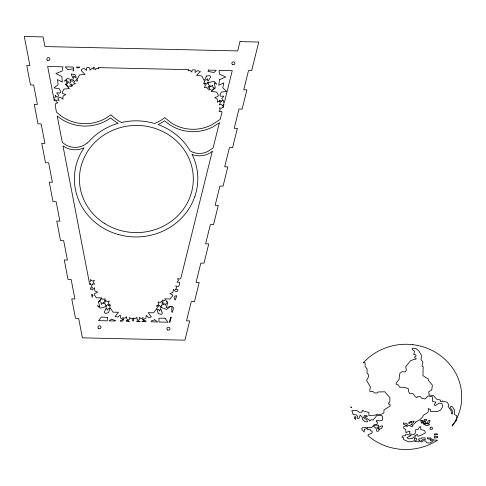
<?xml version="1.0" encoding="UTF-8"?>
<svg xmlns="http://www.w3.org/2000/svg" width="486" height="486" viewBox="0 0 486 486"><rect width="100%" height="100%" fill="white"/><g stroke="black" fill="none" stroke-linecap="round" stroke-linejoin="round"><path stroke-width="0.73" d="M212.267 151.389L180.847 278.265L179.705 279.158L177.536 278.527L178.374 280.513L177.068 282.263L179.334 282.117L179.759 282.652L179 285.707L177.931 286.552L175.762 285.92L176.6 287.906L175.294 289.65L177.56 289.51L177.943 289.99L177.657 291.138L175.61 291.503L173.368 289.291L172.949 292.317L170.021 293.641L172.998 295.227L170.179 299.018L164.772 298.847L165.568 299.844L164.547 300.646L162.379 300.014L163.223 301.994L162.16 303.41L161.881 301.126L160.137 302.499L157.962 301.867L158.807 303.847L157.494 305.597L159.809 305.506L158.703 306.374L156.535 305.743L157.373 307.729L153.637 312.826L148.23 312.656L151.383 316.987L148.546 317.492L146.304 315.28L145.885 318.312L142.957 319.63L145.891 320.942L146 321.708L141.809 321.611L144.196 321.246L142.647 319.685L143.194 317.607L141.134 318.512L139.209 317.382L139.488 319.509L138.486 320.298L137.003 319.417L136.973 317.279L135.223 318.652L133.055 318.02L133.2 318.36L131.153 318.852L129.483 317.407L129.337 319.539L128.559 319.952L126.743 318.919L126.67 316.781L124.951 318.178L122.764 317.589L123.651 319.557L122.484 321.173L120.285 321.125L120.382 320.657L123.377 319.478L120.522 318.026L120.267 314.983L117.91 317.091L115.103 316.459L118.481 312.273L113.068 312.194L109.605 306.939L110.553 304.989L108.348 305.524L107.291 304.607L109.593 304.807L108.378 302.997L109.326 301.053L107.127 301.587L105.45 300.141L105.176 302.347L104.229 300.943L105.274 298.799L102.85 299.388L101.519 298.234L101.799 297.924L96.386 297.845L94.43 294.917L94.715 293.471L97.71 292.293L94.855 290.841L94.6 287.797L92.249 289.905L90.675 289.553L90.402 287.827L92.656 288.07L91.441 286.266L92.389 284.322L91.933 284.432L92.37 283.933L94.63 284.176L93.415 282.372L94.363 280.428L92.158 280.963L90.487 279.511L90.341 281.649L89.266 282.22L62.973 145.909A20.108 18.918 -0.3 0 0 83.969 147.847L80.901 152.969A61.637 57.992 -0.3 0 0 75.798 166.534L75.731 166.892A2.193 2.066 -0.3 0 0 75.561 167.737A61.388 57.761 -0.3 0 0 76.259 193.106L76.891 195.25A61.752 58.101 -0.3 0 0 118.699 234.641M412.9 344.714A55.58 52.3 -0.3 0 1 438.19 354.027A55.975 52.664 -0.3 0 1 461.585 392.803L461.7 398.186A55.738 52.445 -0.3 0 1 456.719 418.665L455.558 420.87M456.706 418.659L455.692 420.627M455.425 421.113L452.278 426.107L452.205 425.147L456.664 420.305L456.773 415.67L454.489 414.57L454.598 410.403L452.466 406.782L450.65 406.478L450.388 407.693L452.448 410.852L452.782 413.872L451.537 413.847L451.093 410.725L448.104 406.418L448.955 405.069L447.053 402.195L442.205 400.956L442.187 401.691L440.249 401.381L440.468 400.087L436.586 399.128L433.342 395.458L429.065 395.057L428.737 391.771L431.714 389.918L432.4 385.21L428.3 380.131L428.008 378.418L426.927 378.126A15.06 14.173 -0.3 0 0 426.538 378.029L422.935 375.599L423.172 366.584L422.018 366.256L422.923 362.119L421.028 359.628L421.49 355.527L419.035 351.196L415.791 348.407L412.468 348.274L412.122 349.27L414.503 351.269L413.756 354.592L415.409 354.671L416.21 355.673L414.807 356.894L414.601 357.824L416.119 358.273L416.01 359.142L413.811 359.409L410.445 360.825L405.682 366.845L406.393 370.144L405.281 371.869L402.08 371.705L399.875 373.254L399.012 379.572L396.552 382.379L396.072 384.201L398.247 384.918L399.632 387.172L404.546 387.33L408.41 388.812L408.526 391.443L409.777 393.605L413.3 393.733L415.263 396.801L417.055 397.676L417.176 396.758L420.469 396.649L421.635 398.253L425.062 398.988L427.978 395.981L432.412 396.783L432.619 401.521L435.857 402.122L434.49 404.407L434.836 405.749L439.174 403.155L441.853 403.526L442.758 405.531L442.126 407.554L440.571 410.099L437.114 411.642L430.523 411.49L430.59 409.607L428.251 408.507L428.348 411.739L426.605 413.325L423.099 415.378L422.814 416.873L419.29 420.165L415.597 421.982L415.901 422.243L413.373 424.369L412.073 423.628L410.87 424.679L412.936 425.189L412.912 426.131L412.341 426.544L410.573 426.277L410.105 425.341L407.626 425.645L407.359 426.435L406.387 426.179L406.411 425.317L407.335 424.752L407.225 423.816L403.429 422.85L403.35 424.12L405.774 425.22L405.895 425.833L403.836 426.447L403.702 428.288L405.81 429.551L405.865 432.649L408.823 431.374L409.886 431.398L409.558 433.749L413.507 434.727L415.19 433.591L415.287 430.007L418.27 429.199L419.515 426.89L420.815 426.726L420.736 429.709L423.506 430.14L424.879 431.021L425.39 432.971L420.341 435.596L417.875 436.24L417.668 434.691L416.314 434.721L416.192 435.505L414.765 435.65L415.457 437.005L413.701 437.102L412.219 438.487L408.538 438.84L406.946 437.503L411.259 435.468L405.889 434.138L405.13 435.827L402.773 435.772L401.886 437.236L403.55 437.679L403.502 439.551L408.696 441.859L412.322 441.555L414.394 440.583L414.321 438.141L416.459 438.487L416.751 439.854L414.649 441.555L418.367 441.817L419.436 441.525L419.934 440.365L418.543 440.116L418.859 438.809L421.234 438.724L421.623 437.868L425.068 437.856L425.086 438.433A19.288 18.146 -0.3 0 0 425.122 439.107L425.25 439.69L422.559 439.678L420.457 441.513L421.562 442.06L423.081 440.735L425.548 440.93L426.975 442.886L430.134 442.953L433.494 440.717L430.475 440.65L430.213 439.8L431.015 439.144L427.68 438.973L427.2 437.825L430.961 438.05L431.118 438.925L434.715 440.146L437.528 440.188A55.835 52.531 -0.3 0 1 367.866 435.535L368.558 434.435L371.164 433.536L372.282 432.455L372.076 431.149L370.745 430.942L369.986 429.041L367.677 429.867L367.361 427.334L372.027 427.37L374.117 424.721L377.027 424.363L377.5 422.048L376.286 421.745L376.68 420.256L379.542 420.864L382.184 420.378L382.774 419.023L382.397 416.113L380.872 415.396L376.529 415.457L375.951 416.763L373.127 420.038L371.334 419.649L369.524 421.119L369.226 419.94L364.931 417.061L365.484 416.411L367.452 416.545L366.717 415.524L365.515 415.244L364.081 415.767L364.063 417.377L363.431 417.662L366.79 419.77L367.507 421.824L365.089 421.763L362.289 419.284L362.258 417.243L360.162 415.032L359.276 417.972L357.763 418.713L357.544 416.271L356.117 414.734L353.207 414.71L351.809 410.512L356.572 410.354L359.239 412.316L362.113 412.128L362.155 410.482L363.06 410.5L364.02 411.18L368.929 412.48L368.85 415.494L375.137 415.178L377.112 414.23L380.824 414.443L383.885 412.918L383.964 409.953L390.252 405.901L389.784 404.097L388.527 404.066L388.903 402.372L389.79 402.08L389.954 397.627L384.772 391.777L378.108 391.983L376.887 392.998L374.512 392.949L373.248 391.698L369.718 391.26L370.302 386.862L366.547 380.259L368.71 376.589L368.625 374.84L367.033 373.278L367.149 369.068L365.089 366.329L365.18 362.829L363.334 362.787M118.712 234.604L122.915 235.613A62.062 58.393 -0.3 0 0 134.622 236.937A61.637 57.992 -0.3 0 0 194.843 196.374M60.179 115.261L57.403 112.904A6.397 6.02 -0.3 0 1 56.443 112.029L55.185 105.517L55.769 103.451L57.931 102.783L56.018 101.623L56.018 100.912L56.917 100.019L59.152 100.414L58.071 98.53L58.496 97.801L60.452 97.23L62.949 99.187L62.992 96.131L65.744 94.503L62.67 93.519L62.287 92.091L64.031 89.047L69.425 88.634L68.101 87.322L69.395 86.04L71.63 86.435L70.549 84.552L70.816 84.096L71.242 84.139L72.268 86.046L73.198 84.09L75.445 83.762L73.757 82.328L73.829 81.903L75.433 80.633L77.669 81.028L76.588 79.145L76.824 78.744L77.08 79.327L79.649 74.844L85.044 74.431L81.314 70.749L81.697 69.219L84.175 68.496L86.666 70.452C85.566 67.499 87.437 66.375 89.722 68.058L90.013 70.178L91.581 68.629L93.816 69.024L92.935 67.493L94.77 67.742L95.062 69.863L96.629 68.313L98.865 68.702L98.239 67.615L188.708 69.668L188.027 70.731L190.275 70.44L191.763 72.056L192.164 69.954L195.19 69.814L195.086 72.475L197.68 70.64L200.396 71.564L196.532 75.36L201.897 76.023L204.697 81.618L203.519 83.452L205.772 83.161L206.708 84.181L204.448 83.738L205.438 85.664L204.26 87.492L206.507 87.201L207.996 88.823L208.397 86.715L208.962 86.49L209.788 88.1L208.609 89.928L210.863 89.637L211.981 90.858L211.355 91.417L216.72 92.079L218.305 95.201L217.85 96.605L214.727 97.449L217.388 99.199L217.272 102.254L219.866 100.414L222.066 101.167L221.634 101.556L219.423 101.07L220.407 102.996L219.235 104.824L221.482 104.533L222.971 106.148L223.372 104.047L224.058 103.773L223.165 107.382L223.123 106.871L221.482 108.354L219.265 107.868L220.255 109.793L219.077 111.622L221.33 111.33L222.005 112.066L220.231 119.228A12.976 12.211 -0.3 0 1 218.135 120.728L211.963 124.708A38.71 36.42 -0.3 0 1 171.236 122.903L164.699 117.618L163.812 118.298A38.321 36.055 -0.3 0 1 154.639 123.511L149.591 122.235A61.898 58.241 -0.3 0 0 137.544 120.844A61.315 57.694 -0.3 0 0 121.591 122.448M363.352 362.805A55.878 52.579 -0.3 0 1 403.939 344.295A56.37 53.035 -0.3 0 1 412.9 344.72M60.185 115.255A39.457 37.124 -0.3 0 0 106.987 117.527L110.905 114.781L111.707 115.553A37.999 35.751 -0.3 0 0 121.579 122.472M212.194 151.486A19.853 18.681 -0.3 0 1 192.079 154.487M192.116 154.469A61.449 57.816 -0.3 0 1 196.362 191.241L195.135 195.645A2.169 2.041 -0.3 0 1 194.898 196.393M434.356 434.818L434.423 435.079A6.166 5.802 -0.3 0 0 434.642 435.055L437.692 434.435L437.181 433.834L434.423 433.931L434.387 434.296A12.703 11.95 -0.3 0 0 434.363 434.612L434.356 434.818M355.825 416.958L355.764 419.284C355.053 419.934 352.976 415.633 355.825 416.958M379.232 429.46L378.673 431.021L376.832 431.325L376.419 429.217L375.484 427.71L373.679 426.532L374.821 425.317L378.618 425.201L378.387 427.006L377.021 427.243L377.124 428.099L379.232 429.46M382.33 425.991L382.3 427.073L381.146 428.737L379.633 429.029L378.57 428.567L378.697 427.431L381.036 425.961L382.33 425.991M411.727 421.775L411.709 422.559L410.111 422.522L409.753 423.312L408.404 423.154L410.318 421.447L411.727 421.775M420.876 420.335L420.852 421.362L423.093 422L422.65 420.378L420.876 420.335M423.549 422.115L423.519 423.16L425.402 423.203L425.444 421.465L423.549 422.115M424.017 420.05L423.992 421.076L425.28 420.931L426.307 420.493L426.617 419.363L424.831 419.321L424.017 420.05M424.448 423.61L424.418 424.849L423.288 423.847L424.448 423.61M425.037 423.622L425.481 425.335L427.674 425.384L429.29 424.8L429.624 424.047L425.037 423.622M434.29 437.108L434.271 437.922L436.276 437.971L436.379 437.582L437.607 437.607L437.637 436.471L434.885 436.41L434.29 437.108M364.312 429.484L364.227 432.054L361.541 429.029L362.684 427.516L366.511 427.637L366.736 428.391L364.312 429.484M171.886 306.459L171.698 311.921L172.396 312.377L173.557 307.687L171.886 306.459M100.936 298.89L100.851 300.141L98.913 301.168L100.936 298.89M106.586 305.408L106.531 306.21L105.662 306.672L100.377 308.197L97.145 305.651L99.922 306.696L98.33 301.83L98.767 301.332L100.997 302.164L101.489 304.467L103.087 302.656L104.332 302.79L103.33 303.325L105.438 304.108L105.887 306.204L106.586 305.408M107.491 317.401L107.248 320.827L98.543 320.632L101.446 317.006L107.491 317.401M414.011 421.228L413.386 422.595L412.705 422.061L412.845 421.295L414.011 421.228M55.368 95.487L55.064 97.607L53.776 98.184L47.658 66.467L62.943 66.813L62.129 71.053L55.89 73.52L61.85 76.527L62.336 82.079L57.445 79.552L58.162 84.6L54.055 87.917L59.377 88.829L60.762 91.951L59.93 93.002L56.686 92.802L58.557 95.299L57.889 96.872L56.929 97.042L55.368 95.487M67.846 81.508L67.542 83.628L65.835 84.394L66.94 79.996L64.249 81.211L67.293 78.471L73.574 80.062L73.635 80.482L72.147 81.284L70.124 80.311L70.592 82.401L69.996 82.96L69.407 83.063L67.846 81.508M73.884 76.102L73.58 78.222L73.113 78.434L71.09 73.957L74.996 74.631L76.278 77.511L75.445 77.657L73.884 76.102M219.557 79.674L218.779 85.196L223.797 82.893L222.813 87.899L226.743 91.404L221.379 92.073L219.83 95.128L220.614 96.216L223.858 96.161L221.859 98.573L222.624 100.663L223.274 100.073L223.463 102.206L224.338 102.649L232.259 70.658L219.034 70.355L219.569 74.194L225.668 76.94L219.557 79.674M429.922 420.682L429.679 421.988L428.366 423.27L426.514 423.227L428.956 420.165L429.922 420.682M207.662 82.675L207.51 83.464L208.3 82.748L208.488 84.88L210.493 85.888L209.423 86.314L211.015 86.66L212.655 85.184L212.844 87.31L214.824 88.312L212.753 89.151L212.516 90.378L215.28 87.911L214.29 82.906L216.914 84.242L214.016 81.362L207.662 82.675M208.336 70.112L208.069 71.454L214.028 72.499L216.258 70.294L208.336 70.112M171.2 317.206L169.954 322.248L169.177 322.23L170.756 317.328L171.2 317.206M176.479 295.907L175.476 299.941L174.778 299.734L174.037 297.329L175.616 295.755L176.479 295.907M219.338 122.855L213.154 147.805L209.448 150.478A17.326 16.299 -0.3 0 1 190.135 150.891L188.015 147.513A61.461 57.822 -0.3 0 0 158.084 124.58A40.52 38.121 -0.3 0 0 164.529 120.801L170.562 125.315A41.188 38.752 -0.3 0 0 212.904 126.919L219.338 122.855M239.975 41.62L237.672 50.927L44.931 46.559L43.072 36.918L24.3 36.493L29.901 65.58L26.748 65.507L30.503 84.953L33.649 85.026L37.404 104.472L34.251 104.405L38.005 123.851L41.152 123.924L44.906 143.37L41.753 143.297L45.502 162.749L48.655 162.822L52.403 182.268L49.256 182.195L53.004 201.647L56.157 201.714L59.906 221.166L56.759 221.094L60.507 240.54L63.66 240.613L67.408 260.059L64.255 259.992L68.01 279.438L71.156 279.511L74.911 298.957L71.758 298.884L75.506 318.336L78.659 318.409L82.407 337.843L184.911 340.17L189.68 320.924L186.527 320.851L191.296 301.599L194.449 301.672L199.217 282.415L196.065 282.342L200.833 263.09L203.986 263.157L208.755 243.905L205.602 243.832L210.371 224.581L213.524 224.647L218.293 205.396L215.14 205.323L219.909 186.065L223.062 186.138L227.831 166.886L224.678 166.813L229.447 147.556L232.594 147.629L237.362 128.377L234.216 128.304L238.984 109.046L242.131 109.119L246.9 89.861L243.753 89.795L248.522 70.537L251.669 70.61L258.746 42.045L239.975 41.62M126.548 320.754L126.421 321.264L129.343 321.331L127.356 320.59L127.958 320.274L126.548 320.754M65.762 84.667L67.748 86.976L67.536 85.469L65.762 84.667M160.252 308.968L159.694 311.046L158.333 309.333L156.972 309.418L158.236 313.543L161.407 314.448L162.385 313.257L160.738 308.817L160.252 308.968M161.686 305.093L161.127 307.164L160.471 306.338L160.477 307.14L166.528 309.406L171.206 306.065L166.188 307.699L167.846 302.681L166.097 303.24L165.544 305.311L164.183 303.604L162.646 303.701L163.837 304.4L161.686 305.093M136.773 321.246L140.102 321.574L137.854 320.9L136.773 321.246M430.383 427.449L429.885 429.108L431.197 429.436L432.674 428.816L431.823 427.054L430.383 427.449M92.923 295.154L92.164 297.244L91.575 294.206L92.923 295.154M109.915 308.646L108.439 312.705L105.225 313.464L104.314 312.237L106.185 307.869L106.665 308.051L107.114 310.147L108.566 308.495L109.915 308.646M133.261 318.512L132.411 320.262L133.024 321.173L133.899 320.007L133.261 318.512M206.556 76.016L204.594 79.892L205.918 80.184L207.565 78.702L207.753 80.834L208.208 81.065L210.602 76.928L209.843 75.603L206.556 76.016M73.708 69.899L72.955 71.065L73.781 70.397L73.708 69.899M115.249 320.535L114.945 321.003L108.992 320.869L111.58 319.15L115.249 320.535M351.287 407.59L350.904 406.867L351.287 407.59M422.449 422.802L421.927 423.282L421.083 422.771L421.775 422.255L422.449 422.802M55.155 100.146L54.28 100.815L53.916 98.925L55.058 99.448L55.155 100.146M87.085 143.06L84.85 144.658A17.599 16.56 -0.3 0 1 63.97 143.643L62.73 142.592A1.282 1.203 -0.3 0 0 62.287 142.337L57.202 115.972A41.972 39.494 -0.3 0 0 107.613 119.969L110.699 117.958A40.484 38.09 -0.3 0 0 118.177 123.329A61.904 58.241 -0.3 0 0 89.315 141.092A15.868 14.926 -0.3 0 1 87.085 143.06M79.479 67.189L77.681 68.004L76.138 67.111L79.479 67.189M154.761 319.837L151.025 321.052L151.474 321.829L157.671 321.969L154.761 319.837M90.736 284.723L89.691 284.419L89.43 283.095L90.475 283.484L90.736 284.723M73.562 68.866L67.748 69.613L65.233 66.868L73.307 67.05L73.562 68.866M164.997 318.154L158.934 318.275L159.007 321.999L167.919 322.206L164.997 318.154M167.281 301.976L166.327 301.411L166.315 300.773L167.281 301.976M104.933 223.712A56.947 53.582 -0.3 0 0 193.215 182.262A56.947 53.582 -0.3 0 0 110.972 131.08A56.947 53.582 -0.3 0 0 104.933 223.712M47.567 60.319A1.543 1.452 -0.3 0 0 49.912 59.116A1.543 1.452 -0.3 0 0 47.634 57.804A1.543 1.452 -0.3 0 0 47.567 60.319M232.575 64.517A1.543 1.452 -0.3 0 0 234.92 63.308A1.543 1.452 -0.3 0 0 232.642 62.001A1.543 1.452 -0.3 0 0 232.575 64.517M98.676 328.408A1.543 1.452 -0.3 0 0 101.027 327.2A1.543 1.452 -0.3 0 0 98.743 325.893A1.543 1.452 -0.3 0 0 98.676 328.408M167.615 329.97A1.543 1.452 -0.3 0 0 169.966 328.767A1.543 1.452 -0.3 0 0 167.682 327.455A1.543 1.452 -0.3 0 0 167.615 329.97"/></g></svg>
